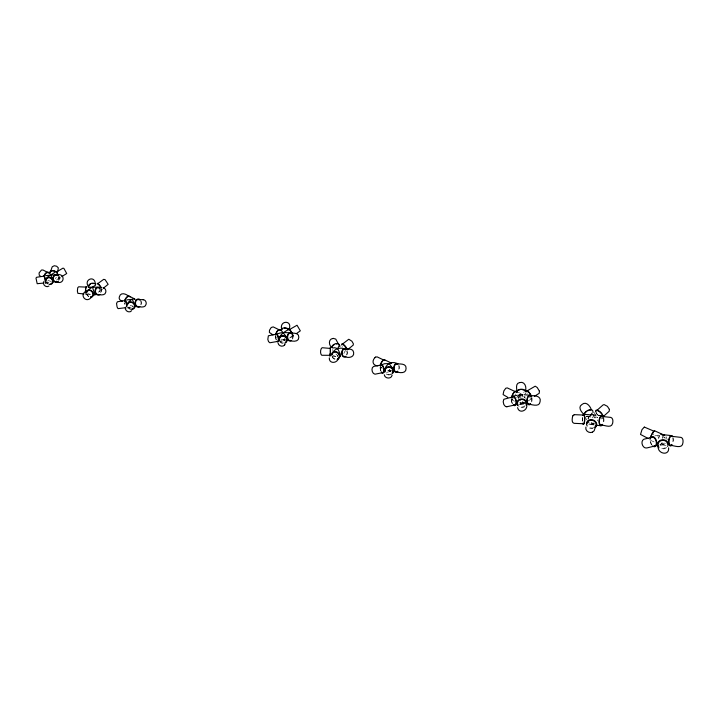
<?xml version="1.0" encoding="UTF-8"?>
<svg xmlns="http://www.w3.org/2000/svg" width="719" height="719" viewBox="0 0 719 719"><rect width="100%" height="100%" fill="white"/><g stroke="black" fill="none" stroke-linecap="round" stroke-linejoin="round"><path stroke-width="0.54" stroke-dasharray="3.6 2.7" d="M386.498 372.424L388.97 371.759L390.255 370.492L391.28 371.615M345.488 350.261L343.862 353.389L346.405 351.357M283.996 340.572L283.178 339.763L285.182 339.97L279.601 341.615M390.255 370.492L389.186 371.615L390.111 371.004L388.359 370.707L390.102 370.995L389.186 371.615M389.401 369.647L389.24 370.384L390.12 370.851L389.401 369.647L391.1 371.516L390.264 371.507L391.1 371.516M284.418 338.748L284.212 339.449L285.182 339.97L283.996 340.635M55.426 278.738L56.316 277.174M331.917 356.282L335.881 356.462L337.813 355.788M292.291 335.593L289.038 338.586L293.307 336.052M389.222 371.633L390.156 371.516L390.291 371.058L389.222 371.633L391.019 370.204M390.875 370.159L390.228 370.905L386.445 370.267M601.497 419.006L603.106 417.577M588.537 416.948L593.355 412.67M102.062 289.766L97.712 292.93L99.59 290.997L99.887 289.047M392.17 370.465L390.525 370.968M523.405 403.844L527.144 401.535M528.079 400.959L531.817 398.659M518.138 395.675L524.672 391.648M59.596 276.833L60.234 278.073L56.244 280.356L58.32 278.487L58.67 276.581M337.723 356.471L337.418 356.282M280.841 339.152L284.149 339.503M660.033 445.429L664.005 444.459M654.748 435.93L658.712 434.977M126.391 308.074L132.754 306.923M518.938 404.725L523.908 403.638M518.444 395.01L521.706 394.309M45.306 283.277L49.863 282.585L46.367 281.812M282.387 341.112L280.131 341.004M131.218 307.283L128.647 307.094M337.13 356.076L337.948 356.058M86.082 294.538L91.493 294.781L87.916 293.586M589.086 414.683L594.325 414.917M588.762 424.614L594.002 424.848A5.006 1.294 -88.3 0 1 592.878 422.853M390.102 370.995L388.359 370.707M335.881 356.462L332.609 355.312M520.871 394.363L523.055 394.578M519.936 403.853L525.4 404.438M592.771 414.809L598.055 415.384M591.18 424.632L594.352 424.992M666.055 445.421L659.871 444.657A5.186 2.319 -84.2 0 0 662.19 442.814M51.328 281.471L47.31 280.302M133.276 306.267L130.139 305.494M283.178 339.763L285.182 339.97L283.43 339.79M337.723 355.77L337.121 355.258L337.624 355.42M283.205 339.647L285.182 339.97L283.448 339.683M337.121 355.258L337.948 355.626M654.092 441.942L650.012 440.055A5.267 3.119 72.8 0 0 651.711 445.061M517.635 392.062L522.605 394.38M511.542 399.8L514.516 401.202M335.863 353.964L337.571 355.393M132.566 306.051L133.132 306.447M382.14 368.461L380.621 366.519M60.234 278.073L59.659 277.237M292.525 335.108L293.064 335.234M593.75 412.131L597.57 417.631A5.078 2.768 -31.9 0 0 592.627 417.847M584.933 417.074L586.821 419.833M587.45 420.75L589.337 423.509M59.344 276.761L59.866 277.597M284.463 338.64L284.778 339.341M332.223 349.47L332.609 350.495M667.178 439.83L666.621 437.772A5.393 4.584 -6.3 0 0 666.055 436.685M58.931 276.59A3.865 3.227 89.8 0 1 58.931 280.446M58.581 276.833A3.37 2.813 89.8 0 1 58.581 280.203M48.245 284.176A3.937 3.388 40.8 0 1 46.052 282.118M48.389 283.753A3.433 2.957 40.8 0 1 46.465 281.965M45.369 282.216A3.379 0.494 80.3 0 1 44.911 282.477M45.477 281.947A3.865 0.566 80.3 0 1 44.955 282.918M102.053 289.209A3.999 0.647 53.1 0 1 100.93 289.011M101.55 289.326A3.487 0.566 53.1 0 1 100.768 288.696M100.543 288.274A3.981 3.218 -88.7 0 1 101.046 293.073M100.705 289.353A3.478 2.813 -88.7 0 1 100.696 292.822M88.886 296.345A3.514 2.759 52.1 0 1 86.882 293.469M88.743 296.749A4.026 3.155 52.1 0 1 86.442 293.451M86.262 293.882A3.46 0.629 -87.8 0 1 85.938 293.945M86.46 293.936A3.963 0.719 -87.8 0 1 85.732 294.08M141.05 300.973A4.098 3.209 -87.7 0 1 140.52 305.917M130.795 309.422A4.143 3.64 36.2 0 1 127.488 306.941M130.831 308.936A3.613 3.173 36.2 0 1 128.44 307.552M140.699 301.234A3.577 2.795 -87.7 0 1 140.232 305.548M124.962 304.263A3.577 0.737 80.3 0 1 124.755 302.483M124.863 304.299A4.098 0.845 80.3 0 1 124.711 303.247M293.127 335.099A4.206 0.458 59.3 0 1 292.714 335.494M293.001 335.638A4.233 2.903 -85.9 0 1 292.193 339.745M292.399 334.928A3.694 2.534 -85.9 0 1 291.941 339.386M283.601 342.963A3.694 3.343 23.5 0 1 280.212 341.489M282.585 343.403A4.233 3.829 23.5 0 1 279.799 341.768M276.204 339.997A4.224 1.366 79.8 0 1 275.485 335.854M276.312 339.719A3.685 1.195 79.8 0 1 275.683 336.097M276.896 337.202A4.197 1.959 -63.8 0 1 275.665 336.321M342.37 346.504A4.35 1.276 51.3 0 1 341.929 345.65M347.349 351.42A4.377 2.849 -85.4 0 1 347.007 354.737M346.989 351.582A3.82 2.49 -85.4 0 1 346.288 355.303M335.036 358.871A3.829 3.262 38.9 0 1 332.268 356.247M334.946 359.347A4.386 3.739 38.9 0 1 331.774 356.345M398.677 365.737A3.946 2.436 -85 0 1 398.191 370.501M398.991 365.423A4.521 2.786 -85 0 1 398.901 369.917M391.325 373.835A3.963 3.568 12.2 0 1 385.815 372.864M391.666 374.275A4.539 4.089 12.2 0 1 390.633 374.752M389.491 374.959A4.539 4.089 12.2 0 1 385.357 373.152M380.953 370.77A3.937 1.582 78.7 0 1 380.297 366.906M380.8 371.049A4.512 1.815 78.7 0 1 380.045 366.636M381.852 367.148A3.91 1.501 -64.2 0 1 380.441 366.618M381.744 367.634A4.476 1.717 -64.2 0 1 380.126 367.032M531.494 397.67A4.224 2.247 -84.6 0 1 530.999 402.784M518.246 398.245A4.808 2.579 -84.5 0 1 520.52 394.443A4.808 2.579 -84.5 0 1 523.064 396.448M522.929 401.22A4.808 2.579 -84.5 0 1 519.325 403.467M523.333 402.2A4.862 1.177 57.2 0 1 520.502 401.436A4.817 1.321 -64.4 0 0 520.637 404.042A4.817 1.321 -64.4 0 0 523.171 401.283M518.606 398.281A4.862 1.177 57.2 0 1 518.004 396.555M518.48 395.639A4.862 1.177 57.2 0 1 520.304 397.149M524.331 402.55A4.898 3.101 -2.1 0 1 519.46 402.82M518.013 398.029A4.898 3.101 -2.1 0 1 525.769 398.227M524.924 396.16A4.817 1.321 -64.4 0 1 524.609 397.94M522.506 397.023A4.817 1.321 -64.4 0 1 523.126 396.205M524.834 402.442A4.826 2.445 76.6 0 1 520.295 400.195M519.945 396.627A4.826 2.445 76.6 0 1 523.072 394.974M524.277 396.726A4.826 2.445 76.6 0 1 524.726 397.886M523.18 402.883A4.889 4.332 0.6 0 1 519.451 402.658M516.808 397.931A4.889 4.332 0.6 0 1 517.923 395.926M518.875 395.18A4.889 4.332 0.6 0 1 522.56 394.533M532.015 398.452A4.835 2.57 -84.6 0 1 531.656 402.128M531.476 398.137A4.233 1.061 57.1 0 1 531.17 398.164M527.261 393.302A4.233 1.061 57.1 0 1 526.928 392.475M531.988 398.344A4.853 1.222 57.1 0 1 529.606 397.185M525.409 392.781A4.251 2.705 -2.2 0 1 525.032 393.455M522.569 394.857A4.251 2.705 -2.2 0 1 518.426 394.389M526.011 392.844A4.871 3.101 -2.2 0 1 525.589 393.617M522.758 395.225A4.871 3.101 -2.2 0 1 519.055 395.126M515.424 393.985A4.188 1.186 -64.5 0 1 515.101 394.947M513.096 398.47A4.188 1.186 -64.5 0 1 511.577 399M513.024 398.901A4.799 1.357 -64.5 0 1 511.182 398.964M512.764 403.799A4.224 2.112 76.7 0 1 511.586 398.802M512.054 403.224A4.844 2.418 76.7 0 1 511.209 399.629M524.996 405.75A4.305 3.802 0.8 0 1 518.929 406.091M524.502 406.864A4.934 4.359 0.8 0 1 518.516 406.505M603.43 418.269A4.395 2.13 -84.4 0 1 602.926 423.581M589.895 417.613A5.006 2.454 -84.3 0 1 592.447 414.737A5.006 2.454 -84.3 0 1 594.406 418.018M593.624 422.907A5.006 2.454 -84.3 0 1 589.733 422.592M594.02 424.237A5.123 2.049 46.3 0 1 591.108 422.269M588.843 419.249A5.123 2.049 46.3 0 1 592.312 417.82M597.732 419.932A5.078 2.768 -31.9 0 1 597.192 420.858M594.262 423.284A5.078 2.768 -31.9 0 1 588.906 422.107M592.86 417.901A5.006 1.294 -88.3 0 1 594.155 414.863A5.006 1.294 -88.3 0 1 595.26 418.018M594.406 423.743A5.159 4.404 16.6 0 1 589.481 422.215M587.989 418.952A5.159 4.404 16.6 0 1 591.764 414.935A5.159 4.404 16.6 0 1 597.516 417.451M603.717 417.91A5.033 2.436 -84.4 0 1 603.556 422.889M597.66 414.782A4.458 1.815 46.2 0 1 596.168 412.194M602.684 417.919A5.105 2.076 46.2 0 1 601.228 417.811M597.399 414.89A5.105 2.076 46.2 0 1 596.051 412.85M592.105 412.679A4.404 2.427 -32 0 1 590.083 414.998M588.079 416.04A4.404 2.427 -32 0 1 586.156 416.319M592.645 412.598A5.051 2.786 -32 0 1 589.212 415.942M588.034 416.445A5.051 2.786 -32 0 1 585.832 416.777M582.462 421.01A4.368 1.096 -88.2 0 1 582.965 415.906M582.309 421.244A5.006 1.249 -88.2 0 1 582.633 416.31M593.849 427.679A4.539 3.865 16.8 0 1 589.364 427.329M592.932 428.551A5.204 4.431 16.8 0 1 587.98 426.996M653.832 433.683A4.512 0.782 -64.4 0 1 653.427 434.698M664.59 437.062A5.195 0.854 -64.4 0 1 664.239 438.096M661.992 442.76A5.195 0.854 -64.4 0 1 660.132 443.938M662.316 438.473A5.195 0.854 -64.4 0 1 663.529 436.478M650.713 439.633A5.177 0.899 -64.4 0 1 649.913 439.237M651.926 444.621A4.593 2.723 72.8 0 1 650.605 439.219M665.264 443.264A5.249 3.146 72.6 0 1 660.617 442.895M658.972 437.925A5.249 3.146 72.6 0 1 659.44 435.714M664.787 437.134A5.249 3.146 72.6 0 1 665.318 438.392M665.255 447.739A4.745 4.026 -6.1 0 1 660.518 447.964M664.23 443.048A5.393 4.584 -6.3 0 1 661.561 443.794M657.552 436.154A5.393 4.584 -6.3 0 1 658.649 435.372M666.72 447.443A5.437 4.611 -6.1 0 1 661.507 448.881M672.813 438.141A4.557 2.004 -84.2 0 1 672.651 442.643M662.442 435.561A5.186 2.319 -84.2 0 1 662.972 437.727M658.415 438.725A5.186 2.319 -84.2 0 1 659.629 435.355M673.083 437.754A5.222 2.292 -84.2 0 1 672.894 442.913"/><path stroke-width="1.08" d="M330.336 349.416L330.372 348.293M330.318 350.252L330.363 349.057M332.223 354.458C332.618 349.65 338.721 347.511 342.927 348.284M330.282 351.196L330.345 350.018M330.3 351.106L330.201 353.353M330.138 354.368L330.192 353.164M330.075 355.204L330.138 354.045M330.201 348.535L330.345 347.529L330.345 348.742M330.084 354.773L329.931 356.193L329.904 355.42M289.065 329.185C293.019 320.045 279.089 319.946 281.677 329.338M330.246 348.427L322.103 347.708C320.234 348.796 319.973 354.018 321.744 355.276L330.03 355.303M40.309 276.078L39.239 275.107L39.078 272.95L41.477 270.047L42.969 269.984L48.137 272.672M585.886 427.122C584.844 430.717 589.31 433.656 592.456 432.164M125.43 307.166C124.162 310.635 129.429 313.673 131.694 310.689M135.379 306.582L134.759 306.77M572.648 416.067L574.373 414.656M572.675 415.968C572.324 418.054 571.147 422.682 574.086 423.329L583.522 423.752M595.943 425.477L594.137 430.825L592.411 432.191M45.773 280.086L47.885 276.824L54.725 272.474M127.245 304.748C128.171 301.8 131.919 297.783 135.19 299.266M329.311 357.864C328.781 363.958 337.301 363.697 338.433 358.188M392.152 375.138C391.469 379.29 384.737 378.868 384.297 374.797M57.808 271.333L58.311 267.836L56.63 266.219L54.276 265.742L52.226 266.785L50.267 272.384A3.424 2.283 18.2 0 1 50.519 271.845M94.584 294.736L95.483 294.341M534.307 396.385L539.232 393.311L539.412 391.136M339.539 356.417L340.518 356.399L340.222 353.937L337.669 348.616L338.784 346.432L340.132 346.145M43.949 281.381C41.873 284.293 46.196 288.229 48.955 286.054M278.046 343.071C278.469 346.028 282.738 347.34 284.625 344.967M284.607 345.012L285.092 344.221M87.709 290.818L89.605 288.885L95.537 285.2M125.187 301.288L125.744 300.515M276.024 334.883C279.97 331.81 286.189 332.439 290.925 333.095M375.075 357.523C371.687 360.641 372.388 365.674 377.915 365.899M296.435 333.58L300.326 330.839L297.046 325.24L289.362 329.635M603.448 416.4L609.2 411.259L609.406 409.363M597.04 410.27L603.061 404.923L604.176 404.626L607.42 406.334L609.442 409.462M375.498 357.172L377.089 356.858L384.234 360.282M347.771 349.551L353.236 345.093L353.371 343.808L351.897 341.201L348.778 339.242L342.945 343.709M375.012 357.568L375.579 357.118M103.473 288.121L108.147 284.329L105.091 279.655L103.707 279.349L97.613 283.753A3.487 0.566 53.1 0 1 99.114 284.958A3.487 0.566 53.1 0 1 101.19 287.762M91.897 296.489C86.244 305.341 77.535 293.01 87.871 290.728M526.874 391.019L535.224 386.184L537.246 387.532L539.448 391.217M88.886 287.187L97.299 287.187M392.826 372.029L393.554 371.166L393.257 369.251L389.168 363.589L384.674 363.697L381.546 364.776M61.798 276.608L66.714 273.517L63.847 268.331L62.85 268.196L56.594 271.953M332.699 348.032L334.695 347.717L337.669 348.616M396.609 363.383C391.136 360.327 383.631 365.944 384.89 371.705M519.648 382.553C514.831 383.398 517.069 389.482 517.015 392.565A4.251 2.705 -2.2 0 1 517.455 391.181M45.692 275.611L55.884 274.748M644.278 427.095L641.986 429.638L640.512 434.438L648.277 438.536M126.814 299.895L132.251 299.329L135.307 305.97M654.865 446.005L646.776 447.973C642.498 448.782 640 441.098 643.9 439.219L651.98 437.278M513.105 396.789L503.803 399.306L503.201 401.795L503.848 404.563L505.502 406.541L507.156 406.666M506.616 406.783L515.029 404.95M333.283 338.388C328.224 338.748 328.511 345.039 331.81 347.663M513.006 396.178L517.356 395.243M382.67 372.676L374.985 374.195C371.921 373.826 370.698 367.67 373.664 366.438L381.349 364.937M288.211 329.76C284.508 331.738 278.109 335.494 279.403 340.473M277.651 341.426L269.877 342.765L268.529 341.606L267.827 339.386L268.367 335.782L276.393 334.164M125.223 307.741L118.015 308.64L117.08 306.995L116.55 303.49L117.395 301.773L125.052 300.524M43.14 283.106L37.19 283.708L35.986 278.118L36.633 277.273L44.03 276.159M644.377 427.086L653.203 430.87M519.621 382.553C524.654 381.025 526.892 387.02 525.436 391.091M286.504 340.824L287.375 339.925L286.513 336.977L281.12 330.264M333.239 338.388L335.755 339.08L338.955 345.048A3.784 2.543 -26.7 0 1 339.161 345.686M56.145 275.143C65.33 271.719 65.456 285.632 56.145 281.884M86.307 287.115L78.704 286.782L77.742 287.708L77.364 291.033L77.877 293.343L83.952 293.936M98.26 294.583C100.732 294.952 105.172 295.662 105.792 292.148C106.268 290.251 105.028 287.843 102.916 287.807M583.513 414.432L589.086 414.683M574.095 414.647L583.801 415.079M138.282 299.49L143.306 299.742M138.246 306.636C140.816 307.067 145.49 307.885 146.119 304.173C146.604 302.268 145.4 299.751 143.234 299.724M290.233 333.194C293.172 333.032 299.131 332.618 298.825 337.211C299.032 341.902 293.172 341.669 290.134 340.563M344.635 348.931C347.394 349.407 353.119 347.951 353.613 352.247C354.674 357.541 348.158 358.368 344.509 356.543M396.6 363.958C399.746 363.994 406.505 363.23 406.082 368.344C406.343 373.7 399.8 373.026 396.448 371.813M524.151 394.686L529.615 395.234M529.597 395.845C533.552 395.315 541.623 395.504 540.086 401.624C539.556 407.403 532.15 404.572 528.78 404.186M598.055 415.384L602.288 415.843M602.189 416.472L610.862 417.415C613.208 418.242 613.109 421.505 612.579 423.464C611.231 428.848 604.14 424.713 600.805 425.091M596.473 425.235L600.707 425.729M660.833 434.411A5.186 2.319 -84.2 0 1 661.435 434.456L671.753 435.651M671.654 436.307L681.046 437.404C683.131 438.069 683.185 440.846 682.951 442.634C682.574 449.42 674.018 445.501 670.288 445.268M49.566 272.896L52.352 278.496L53.278 282.118M390.48 362.861L391.603 363.32M654.497 430.735L664.724 435.399M515.388 391.684L507.281 387.909L505.808 388.224L503.848 390.929L503.084 394.578L507.812 397.373M384.476 359.761L391.091 362.942M279.655 330.039L273.184 326.893L271.225 327.496L269.508 330.219L269.355 332.421L272.995 334.91M129.24 296.174L134.534 298.879M129.025 296.641C126.481 293.819 120.459 291.716 119.345 296.884C118.527 298.987 120.361 300.767 122.329 301.144M95.339 294.61L94.513 294.745L94.764 294.305L94.926 294.934L92.589 287.51M57.196 275.152L58.149 275.781M289.38 329.266L292.588 334.119M98.512 287.591L99.393 288.229M344.203 348.715L345.075 349.389M56.819 272.258L56.235 271.414L57.205 273.238M591.386 409.857C590.182 406.037 586.075 400.869 581.932 404.5C577.681 406.954 581.159 411.888 583.702 414.144M58.554 275.548L57.52 273.813M57.61 273.93L56.397 271.818M95.312 284.329C95.285 274.415 82.559 279.709 88.913 287.241M658.253 445.627C656.582 453.716 669.542 456.601 668.634 447.811M517.581 407.619C519.226 414.962 529.804 409.695 526.056 403M49.746 272.932A3.919 2.615 18.2 0 1 52.235 270.596A3.919 2.615 18.2 0 1 56.666 272.348M50.986 271.405A3.424 2.283 18.2 0 1 52.397 270.946M53.251 270.964A3.424 2.283 18.2 0 1 55.678 271.926M58.428 281.246A3.865 3.227 89.8 0 1 53.862 281.246A3.865 3.227 89.8 0 1 53.862 275.772A3.865 3.227 89.8 0 1 58.419 275.79M57.556 281.435A3.37 2.813 89.8 0 1 53.988 280.68A3.37 2.813 89.8 0 1 53.988 276.339A3.37 2.813 89.8 0 1 57.556 275.593M46.079 280.329A3.433 2.957 40.8 0 1 49.126 277.732A3.433 2.957 40.8 0 1 52.523 280.904A3.433 2.957 40.8 0 1 50.06 284.05M45.701 281.192A3.937 3.388 40.8 0 1 48.775 277.255A3.937 3.388 40.8 0 1 53.026 281.219A3.937 3.388 40.8 0 1 49.207 284.463M43.931 276.348A3.379 0.494 80.3 0 1 44.623 277.237A3.379 0.494 80.3 0 1 45.315 280.895M43.778 276.348A3.865 0.566 80.3 0 1 44.515 276.563A3.865 0.566 80.3 0 1 45.414 281.102M44.407 275.835A3.352 2.157 -61.3 0 1 46.277 273.067M46.924 272.726A3.352 2.157 -61.3 0 1 48.631 272.95M43.922 276.779A3.838 2.472 -61.3 0 1 46.196 272.69A3.838 2.472 -61.3 0 1 49.314 273.085M97.326 283.915A3.999 0.647 53.1 0 1 98.44 284.095A3.999 0.647 53.1 0 1 101.415 287.942M99.869 294.538A3.981 3.218 -88.7 0 1 95.789 293.694A3.981 3.218 -88.7 0 1 95.798 288.562A3.981 3.218 -88.7 0 1 99.887 287.645M98.988 294.457A3.478 2.813 -88.7 0 1 95.474 290.674A3.478 2.813 -88.7 0 1 99.68 288.085M88.428 287.384A3.999 3.011 -14.9 0 1 90.837 283.538A3.999 3.011 -14.9 0 1 95.717 284.4M88.958 285.856A3.487 2.633 -14.9 0 1 89.318 285.173M89.884 284.571A3.487 2.633 -14.9 0 1 90.612 284.077M92.347 283.565A3.487 2.633 -14.9 0 1 93.236 283.574M86.828 292.642A3.514 2.759 52.1 0 1 89.83 290.431A3.514 2.759 52.1 0 1 92.931 294.026A3.514 2.759 52.1 0 1 90.468 296.848M86.388 292.498A4.026 3.155 52.1 0 1 89.821 289.964A4.026 3.155 52.1 0 1 93.38 294.08A4.026 3.155 52.1 0 1 90.558 297.324M85.678 293.109A3.46 0.629 -87.8 0 1 85.705 288.948A3.46 0.629 -87.8 0 1 86.469 287.205M85.507 292.678A3.963 0.719 -87.8 0 1 85.768 287.87A3.963 0.719 -87.8 0 1 86.666 287.079M124.657 300.686A4.098 0.845 80.3 0 1 125.897 301.387A4.098 0.845 80.3 0 1 126.76 306.725M139.854 306.582A4.098 3.209 -87.7 0 1 135.621 305.467A4.098 3.209 -87.7 0 1 136.215 299.958A4.098 3.209 -87.7 0 1 140.547 300.129M125.106 300.901A3.55 2.067 -62.4 0 1 126.023 298.385M126.571 297.675A3.55 2.067 -62.4 0 1 127.838 296.74M127.748 304.227A3.613 3.173 36.2 0 1 131.541 302.447A3.613 3.173 36.2 0 1 134.507 305.979A3.613 3.173 36.2 0 1 131.73 308.981M127.074 304.973A4.143 3.64 36.2 0 1 130.921 301.854A4.143 3.64 36.2 0 1 134.983 305.692A4.143 3.64 36.2 0 1 131.829 309.467M138.974 306.501A3.577 2.795 -87.7 0 1 135.487 302.645A3.577 2.795 -87.7 0 1 139.684 299.949M124.89 300.704A3.577 0.737 80.3 0 1 125.987 302.097A3.577 0.737 80.3 0 1 126.625 306.384M124.747 301.054A4.071 2.364 -62.4 0 1 127.137 296.713A4.071 2.364 -62.4 0 1 130.139 297.046M289.299 329.778A4.206 0.458 59.3 0 1 289.919 329.644A4.206 0.458 59.3 0 1 292.786 334.371M281.012 330.228A4.188 2.849 7.5 0 1 284.338 327.819A4.188 2.849 7.5 0 1 288.912 329.67M281.722 329.662A3.658 2.49 7.5 0 1 282.756 328.646M284.445 328.188A3.658 2.49 7.5 0 1 285.398 328.206M286.333 328.394A3.658 2.49 7.5 0 1 287.187 328.745M287.906 329.221A3.658 2.49 7.5 0 1 288.436 329.796M291.59 340.455A4.233 2.903 -85.9 0 1 287.762 339.422A4.233 2.903 -85.9 0 1 288.355 333.742A4.233 2.903 -85.9 0 1 292.274 333.787M290.791 340.402A3.694 2.534 -85.9 0 1 287.861 338.559A3.694 2.534 -85.9 0 1 288.759 333.931A3.694 2.534 -85.9 0 1 292.013 334.182M279.439 338.937A3.694 3.343 23.5 0 1 284.832 336.726A3.694 3.343 23.5 0 1 285.326 342.388M279.233 340.86A4.233 3.829 23.5 0 1 281.399 335.89A4.233 3.829 23.5 0 1 286.89 338.289A4.233 3.829 23.5 0 1 284.724 343.251M275.889 334.721A3.685 1.195 79.8 0 1 278.118 337.193A3.685 1.195 79.8 0 1 277.318 341.327M275.557 334.964A4.224 1.366 79.8 0 1 277.345 334.515A4.224 1.366 79.8 0 1 278.55 340.06A4.224 1.366 79.8 0 1 276.968 341.462M275.943 334.515A3.667 1.708 -63.8 0 1 278.055 330.587M278.639 330.183A3.667 1.708 -63.8 0 1 279.179 329.994M275.629 334.686A4.197 1.959 -63.8 0 1 278.046 330.192A4.197 1.959 -63.8 0 1 280.563 330.398M341.669 344.922A4.35 1.276 51.3 0 1 343.853 344.805A4.35 1.276 51.3 0 1 347.313 349.749M342.765 344.365A3.793 1.114 51.3 0 1 345.839 347.268M346.342 348.059A3.793 1.114 51.3 0 1 346.72 348.796M346.953 349.443A3.793 1.114 51.3 0 1 347.007 349.937M345.938 356.408A4.377 2.849 -85.4 0 1 342.181 355.402A4.377 2.849 -85.4 0 1 342.783 349.524A4.377 2.849 -85.4 0 1 346.639 349.515M345.156 356.363A3.82 2.49 -85.4 0 1 342.073 352.912A3.82 2.49 -85.4 0 1 345.282 349.012M331.576 347.277A4.332 2.921 -26.7 0 1 335.773 343.664A4.332 2.921 -26.7 0 1 339.683 345.524M332.088 347.214A3.784 2.543 -26.7 0 1 334.38 344.572M336.222 343.988A3.784 2.543 -26.7 0 1 337.112 343.979M332.097 354.44A3.829 3.262 38.9 0 1 337.588 352.921A3.829 3.262 38.9 0 1 337.732 358.691M331.531 355.303A4.386 3.739 38.9 0 1 334.919 351.555A4.386 3.739 38.9 0 1 339.656 355.114A4.386 3.739 38.9 0 1 337.085 359.482M397.679 371.175A3.946 2.436 -85 0 1 394.084 368.613A3.946 2.436 -85 0 1 397.23 364.039M397.841 371.651A4.521 2.786 -85 0 1 394.309 370.968A4.521 2.786 -85 0 1 394.425 365.18A4.521 2.786 -85 0 1 398.002 363.868M384.782 372.199A4.539 4.089 12.2 0 1 386.633 367.256A4.539 4.089 12.2 0 1 392.385 368.272A4.539 4.089 12.2 0 1 392.511 373.565M385.069 371.112A3.963 3.568 12.2 0 1 390.084 367.454A3.963 3.568 12.2 0 1 392.062 373.215M380.18 365.71A4.512 1.815 78.7 0 1 382.778 365.638A4.512 1.815 78.7 0 1 383.847 371.912A4.512 1.815 78.7 0 1 381.241 371.966M380.639 365.477A3.937 1.582 78.7 0 1 382.814 366.286A3.937 1.582 78.7 0 1 383.658 371.265A3.937 1.582 78.7 0 1 381.78 372.172M380.405 365.953A3.91 1.501 -64.2 0 1 382.751 360.938M383.308 360.48A3.91 1.501 -64.2 0 1 384.539 360.543M380.225 365.324A4.476 1.717 -64.2 0 1 382.778 360.516A4.476 1.717 -64.2 0 1 385.024 360.614M530.514 403.512A4.224 2.247 -84.6 0 1 527.665 402.991A4.224 2.247 -84.6 0 1 527.809 397.589A4.224 2.247 -84.6 0 1 530.712 396.25M530.658 404.015A4.835 2.57 -84.6 0 1 527.27 403.107A4.835 2.57 -84.6 0 1 527.908 396.591A4.835 2.57 -84.6 0 1 531.404 396.394M527.18 390.983A4.233 1.061 57.1 0 1 529.445 393.086A4.233 1.061 57.1 0 1 531.44 396.681M526.389 391.388A4.853 1.222 57.1 0 1 528.384 391.558A4.853 1.222 57.1 0 1 531.772 396.996M518.075 390.579A4.251 2.705 -2.2 0 1 519.918 389.77M522.12 389.635A4.251 2.705 -2.2 0 1 524.088 390.228M516.395 392.601A4.871 3.101 -2.2 0 1 520.349 389.276A4.871 3.101 -2.2 0 1 525.877 391.244M511.748 396.96A4.188 1.186 -64.5 0 1 512.072 395.998M512.503 395.001A4.188 1.186 -64.5 0 1 515.047 391.693M511.254 398.164A4.799 1.357 -64.5 0 1 513.851 392.403A4.799 1.357 -64.5 0 1 515.99 391.99M512.126 397.31A4.224 2.112 76.7 0 1 515.865 400.456A4.224 2.112 76.7 0 1 513.905 404.905M511.497 397.526A4.844 2.418 76.7 0 1 514.795 397.337A4.844 2.418 76.7 0 1 516.296 403.719A4.844 2.418 76.7 0 1 513.249 404.995M518.183 405.345A4.305 3.802 0.8 0 1 520.916 399.512A4.305 3.802 0.8 0 1 525.984 403.997M517.662 405.651A4.934 4.359 0.8 0 1 518.345 400.088A4.934 4.359 0.8 0 1 524.672 399.728A4.934 4.359 0.8 0 1 526.182 405.174M602.459 424.354A4.395 2.13 -84.4 0 1 599.754 423.886A4.395 2.13 -84.4 0 1 599.934 418.278A4.395 2.13 -84.4 0 1 602.693 416.813M602.594 424.875A5.033 2.436 -84.4 0 1 599.376 424.012A5.033 2.436 -84.4 0 1 600.023 417.236A5.033 2.436 -84.4 0 1 603.358 416.939M596.231 410.98A4.458 1.815 46.2 0 1 596.59 410.675M597.138 410.594A4.458 1.815 46.2 0 1 597.849 410.756M598.675 411.133A4.458 1.815 46.2 0 1 601.884 414.216M602.396 415.106A4.458 1.815 46.2 0 1 602.702 415.924M595.7 411.915A5.105 2.076 46.2 0 1 599.071 411.025A5.105 2.076 46.2 0 1 603.277 416.984M584.655 413.776A4.404 2.427 -32 0 1 586.677 411.439M587.657 410.837A4.404 2.427 -32 0 1 588.69 410.396M589.706 410.154A4.404 2.427 -32 0 1 590.623 410.118M583.864 414.746A5.051 2.786 -32 0 1 588.735 409.992A5.051 2.786 -32 0 1 592.896 411.708M583.235 415.348A4.368 1.096 -88.2 0 1 584.61 419.465A4.368 1.096 -88.2 0 1 582.974 423.41M582.884 415.402A5.006 1.249 -88.2 0 1 584.556 416.067A5.006 1.249 -88.2 0 1 584.34 422.844A5.006 1.249 -88.2 0 1 582.633 423.32M587.117 423.77A4.539 3.865 16.8 0 1 593.328 420.642A4.539 3.865 16.8 0 1 594.775 427.131M587.162 426.008A5.204 4.431 16.8 0 1 588.663 420.22A5.204 4.431 16.8 0 1 595.557 421.55A5.204 4.431 16.8 0 1 595.242 427.571M650.38 438.024A4.512 0.782 -64.4 0 1 652.097 433.988A4.512 0.782 -64.4 0 1 653.975 431.373M650.111 438.41A5.177 0.899 -64.4 0 1 652.69 432.703A5.177 0.899 -64.4 0 1 654.632 431.005M651.369 437.673A4.593 2.723 72.8 0 1 655.989 440.702A4.593 2.723 72.8 0 1 654.146 446.095M661.516 434.384A5.249 3.146 72.6 0 1 663.269 435.175M650.533 437.853A5.267 3.119 72.8 0 1 654.883 437.88A5.267 3.119 72.8 0 1 656.582 444.782A5.267 3.119 72.8 0 1 652.519 445.924M658.748 446.571A4.745 4.026 -6.1 0 1 661.48 440.531A4.745 4.026 -6.1 0 1 667.547 444.135M661.327 434.618A5.393 4.584 -6.3 0 1 664.041 435.103M659.044 447.811A5.437 4.611 -6.1 0 1 658.568 441.592A5.437 4.611 -6.1 0 1 665.83 440.432A5.437 4.611 -6.1 0 1 667.565 446.445M671.843 444.459A4.557 2.004 -84.2 0 1 669.299 444.045A4.557 2.004 -84.2 0 1 669.506 438.231A4.557 2.004 -84.2 0 1 672.13 436.649M671.977 444.998A5.222 2.292 -84.2 0 1 668.94 444.189A5.222 2.292 -84.2 0 1 669.605 437.161A5.222 2.292 -84.2 0 1 672.75 436.766"/></g></svg>
